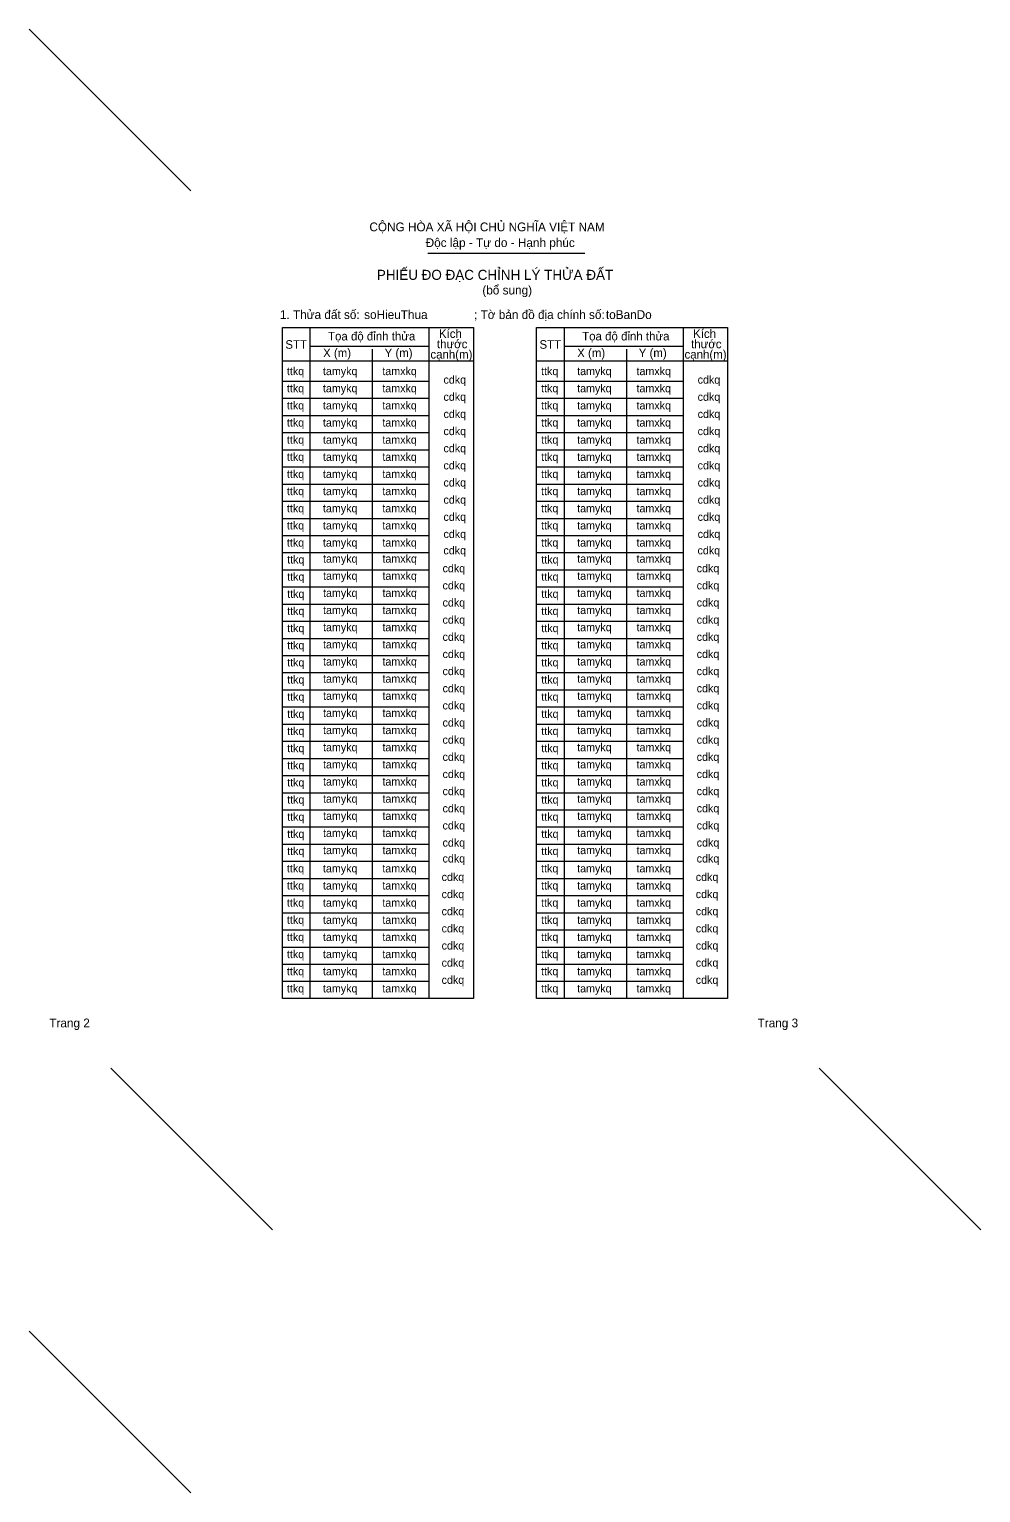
# Model space of a CAD drawing. Extents: x -500393 to -499232, y -1000262 to -999219.
# Drawn here: x -499566 to -499232, y -999731 to -999219 of the extents above; entities that cross this region are included whole.
import ezdxf

# ---------------------------------------------------------------- set-up
doc = ezdxf.new("R2010")
doc.units = 0
for name, color, linetype in [('Level 56', 7, 'Continuous'), ('Level 60', 7, 'Continuous'), ('Level 63', 7, 'Continuous')]:
    doc.layers.add(name, color=color, linetype=linetype)

msp = doc.modelspace()

# ---------------------------------------------------------------- linework, layer by layer
at = {"layer": 'Level 60'}
for p, q in [((-499426.07, -999297.5), (-499371.06, -999297.5)), ((-499467.33, -999323.54), (-499467.33, -999558.33)), ((-499425.64, -999323.54), (-499425.64, -999558.33)), ((-499378.35, -999323.54), (-499378.35, -999558.33)), ((-499336.66, -999323.54), (-499336.66, -999558.33)), ((-499467.33, -999330.1), (-499425.64, -999330.1)), ((-499445.51, -999331.16), (-499445.51, -999558.33)), ((-499378.35, -999330.1), (-499336.66, -999330.1)), ((-499356.53, -999331.16), (-499356.53, -999558.33)), ((-499476.98, -999335.26), (-499410.04, -999335.26)), ((-499476.98, -999335.26), (-499422.83, -999335.26)), ((-499388, -999335.26), (-499321.07, -999335.26)), ((-499388, -999335.26), (-499333.85, -999335.26)), ((-499476.98, -999342.33), (-499425.64, -999342.33)), ((-499388, -999342.33), (-499336.66, -999342.33)), ((-499476.98, -999348.33), (-499425.64, -999348.33)), ((-499388, -999348.33), (-499336.66, -999348.33)), ((-499476.98, -999354.33), (-499425.64, -999354.33)), ((-499388, -999354.33), (-499336.66, -999354.33)), ((-499476.98, -999360.33), (-499425.64, -999360.33)), ((-499388, -999360.33), (-499336.66, -999360.33)), ((-499476.98, -999366.33), (-499425.64, -999366.33)), ((-499388, -999366.33), (-499336.66, -999366.33)), ((-499476.98, -999372.33), (-499425.64, -999372.33)), ((-499388, -999372.33), (-499336.66, -999372.33)), ((-499476.98, -999378.33), (-499425.64, -999378.33)), ((-499388, -999378.33), (-499336.66, -999378.33)), ((-499476.98, -999384.33), (-499425.64, -999384.33)), ((-499388, -999384.33), (-499336.66, -999384.33)), ((-499476.98, -999390.33), (-499425.64, -999390.33)), ((-499388, -999390.33), (-499336.66, -999390.33)), ((-499476.98, -999396.33), (-499425.64, -999396.33)), ((-499388, -999396.33), (-499336.66, -999396.33)), ((-499476.98, -999402.33), (-499425.64, -999402.33)), ((-499388, -999402.33), (-499336.66, -999402.33)), ((-499476.98, -999408.33), (-499425.64, -999408.33)), ((-499388, -999408.33), (-499336.66, -999408.33)), ((-499476.98, -999414.33), (-499425.64, -999414.33)), ((-499388, -999414.33), (-499336.66, -999414.33)), ((-499476.98, -999420.33), (-499425.64, -999420.33)), ((-499388, -999420.33), (-499336.66, -999420.33)), ((-499476.98, -999426.33), (-499425.64, -999426.33)), ((-499388, -999426.33), (-499336.66, -999426.33)), ((-499476.98, -999432.33), (-499425.64, -999432.33)), ((-499388, -999432.33), (-499336.66, -999432.33)), ((-499476.98, -999438.33), (-499425.64, -999438.33)), ((-499476.98, -999438.33), (-499425.64, -999438.33)), ((-499388, -999438.33), (-499336.66, -999438.33)), ((-499388, -999438.33), (-499336.66, -999438.33)), ((-499476.98, -999444.33), (-499425.64, -999444.33)), ((-499388, -999444.33), (-499336.66, -999444.33)), ((-499476.98, -999450.33), (-499425.64, -999450.33)), ((-499388, -999450.33), (-499336.66, -999450.33)), ((-499476.98, -999456.33), (-499425.64, -999456.33)), ((-499388, -999456.33), (-499336.66, -999456.33)), ((-499476.98, -999462.33), (-499425.64, -999462.33)), ((-499388, -999462.33), (-499336.66, -999462.33)), ((-499476.98, -999468.33), (-499425.64, -999468.33)), ((-499388, -999468.33), (-499336.66, -999468.33)), ((-499476.98, -999474.33), (-499425.64, -999474.33)), ((-499388, -999474.33), (-499336.66, -999474.33)), ((-499476.98, -999480.33), (-499425.64, -999480.33)), ((-499388, -999480.33), (-499336.66, -999480.33)), ((-499476.98, -999486.33), (-499425.64, -999486.33)), ((-499388, -999486.33), (-499336.66, -999486.33)), ((-499476.98, -999492.33), (-499425.64, -999492.33)), ((-499388, -999492.33), (-499336.66, -999492.33)), ((-499476.98, -999498.33), (-499425.64, -999498.33)), ((-499388, -999498.33), (-499336.66, -999498.33)), ((-499476.98, -999504.33), (-499425.64, -999504.33)), ((-499388, -999504.33), (-499336.66, -999504.33)), ((-499476.98, -999510.33), (-499425.64, -999510.33)), ((-499388, -999510.33), (-499336.66, -999510.33)), ((-499476.98, -999516.33), (-499425.64, -999516.33)), ((-499388, -999516.33), (-499336.66, -999516.33)), ((-499476.98, -999522.33), (-499425.64, -999522.33)), ((-499388, -999522.33), (-499336.66, -999522.33)), ((-499476.98, -999528.33), (-499425.64, -999528.33)), ((-499388, -999528.33), (-499336.66, -999528.33)), ((-499476.98, -999534.33), (-499425.64, -999534.33)), ((-499388, -999534.33), (-499336.66, -999534.33)), ((-499476.98, -999540.33), (-499425.64, -999540.33)), ((-499388, -999540.33), (-499336.66, -999540.33)), ((-499476.98, -999546.33), (-499425.64, -999546.33)), ((-499388, -999546.33), (-499336.66, -999546.33)), ((-499476.98, -999552.33), (-499425.64, -999552.33)), ((-499388, -999552.33), (-499336.66, -999552.33))]:
    msp.add_line(p, q, dxfattribs=at)
for points in [[(-499476.98, -999323.54), (-499410.04, -999323.54), (-499410.04, -999558.33), (-499476.98, -999558.33)], [(-499388, -999323.54), (-499321.07, -999323.54), (-499321.07, -999558.33), (-499388, -999558.33)]]:
    msp.add_lwpolyline(points, close=True, dxfattribs=at)
at = {"layer": 'Level 63'}
for p, q in [((-499509.02, -999275.77), (-499565.59, -999219.2)), ((-499480.44, -999639.34), (-499537.01, -999582.77)), ((-499232.45, -999639.34), (-499289.02, -999582.77)), ((-499509.02, -999731.28), (-499565.59, -999674.71))]:
    msp.add_line(p, q, dxfattribs=at)

# ---------------------------------------------------------------- texts
at = {"layer": 'Level 56'}
for s, height, p in [('soHieuThua', 3.08, (-499448.34, -999320.58)), ('toBanDo', 3.08, (-499363.69, -999320.58)), ('toBanDo', 3.08, (-499363.68, -999320.58)), ('ttkq', 2.8, (-499475.37, -999340.22)), ('tamykq', 2.8, (-499462.75, -999340.22)), ('tamxkq', 2.8, (-499441.96, -999340.22)), ('ttkq', 2.8, (-499386.39, -999340.22)), ('tamykq', 2.8, (-499373.77, -999340.22)), ('tamxkq', 2.8, (-499352.98, -999340.22)), ('ttkq', 2.8, (-499475.37, -999346.22)), ('tamykq', 2.8, (-499462.75, -999346.22)), ('tamxkq', 2.8, (-499441.96, -999346.22)), ('cdkq', 2.8, (-499420.55, -999343.21)), ('ttkq', 2.8, (-499386.39, -999346.22)), ('tamykq', 2.8, (-499373.77, -999346.22)), ('tamxkq', 2.8, (-499352.98, -999346.22)), ('cdkq', 2.8, (-499331.57, -999343.21)), ('ttkq', 2.8, (-499475.37, -999352.22)), ('tamykq', 2.8, (-499462.75, -999352.22)), ('tamxkq', 2.8, (-499441.96, -999352.22)), ('cdkq', 2.8, (-499420.55, -999349.21)), ('ttkq', 2.8, (-499386.39, -999352.22)), ('tamykq', 2.8, (-499373.77, -999352.22)), ('tamxkq', 2.8, (-499352.98, -999352.22)), ('cdkq', 2.8, (-499331.57, -999349.21)), ('cdkq', 2.8, (-499420.55, -999355.21)), ('cdkq', 2.8, (-499331.57, -999355.21)), ('ttkq', 2.8, (-499475.37, -999358.22)), ('tamykq', 2.8, (-499462.75, -999358.22)), ('tamxkq', 2.8, (-499441.96, -999358.22)), ('cdkq', 2.8, (-499420.55, -999361.21)), ('ttkq', 2.8, (-499386.39, -999358.22)), ('tamykq', 2.8, (-499373.77, -999358.22)), ('tamxkq', 2.8, (-499352.98, -999358.22)), ('cdkq', 2.8, (-499331.57, -999361.21)), ('ttkq', 2.8, (-499475.37, -999364.22)), ('tamykq', 2.8, (-499462.75, -999364.22)), ('tamxkq', 2.8, (-499441.96, -999364.22)), ('cdkq', 2.8, (-499420.55, -999367.21)), ('ttkq', 2.8, (-499386.39, -999364.22)), ('tamykq', 2.8, (-499373.77, -999364.22)), ('tamxkq', 2.8, (-499352.98, -999364.22)), ('cdkq', 2.8, (-499331.57, -999367.21)), ('ttkq', 2.8, (-499475.37, -999370.22)), ('tamykq', 2.8, (-499462.75, -999370.22)), ('tamxkq', 2.8, (-499441.96, -999370.22)), ('ttkq', 2.8, (-499386.39, -999370.22)), ('tamykq', 2.8, (-499373.77, -999370.22)), ('tamxkq', 2.8, (-499352.98, -999370.22)), ('ttkq', 2.8, (-499475.37, -999376.22)), ('tamykq', 2.8, (-499462.75, -999376.22)), ('tamxkq', 2.8, (-499441.96, -999376.22)), ('cdkq', 2.8, (-499420.55, -999373.21)), ('ttkq', 2.8, (-499386.39, -999376.22)), ('tamykq', 2.8, (-499373.77, -999376.22)), ('tamxkq', 2.8, (-499352.98, -999376.22)), ('cdkq', 2.8, (-499331.57, -999373.21)), ('ttkq', 2.8, (-499475.37, -999382.22)), ('tamykq', 2.8, (-499462.75, -999382.22)), ('tamxkq', 2.8, (-499441.96, -999382.22)), ('cdkq', 2.8, (-499420.55, -999379.21)), ('ttkq', 2.8, (-499386.39, -999382.22)), ('tamykq', 2.8, (-499373.77, -999382.22)), ('tamxkq', 2.8, (-499352.98, -999382.22)), ('cdkq', 2.8, (-499331.57, -999379.21)), ('cdkq', 2.8, (-499420.55, -999385.21)), ('cdkq', 2.8, (-499331.57, -999385.21)), ('ttkq', 2.8, (-499475.37, -999388.22)), ('tamykq', 2.8, (-499462.75, -999388.22)), ('tamxkq', 2.8, (-499441.96, -999388.22)), ('cdkq', 2.8, (-499420.55, -999391.21)), ('ttkq', 2.8, (-499386.39, -999388.22)), ('tamykq', 2.8, (-499373.77, -999388.22)), ('tamxkq', 2.8, (-499352.98, -999388.22)), ('cdkq', 2.8, (-499331.57, -999391.21)), ('ttkq', 2.8, (-499475.37, -999394.22)), ('tamykq', 2.8, (-499462.75, -999394.22)), ('tamxkq', 2.8, (-499441.96, -999394.22)), ('cdkq', 2.8, (-499420.55, -999397.21)), ('ttkq', 2.8, (-499386.39, -999394.22)), ('tamykq', 2.8, (-499373.77, -999394.22)), ('tamxkq', 2.8, (-499352.98, -999394.22)), ('cdkq', 2.8, (-499331.57, -999397.21)), ('ttkq', 2.8, (-499475.37, -999400.22)), ('tamykq', 2.8, (-499462.75, -999400.22)), ('tamxkq', 2.8, (-499441.96, -999400.22)), ('cdkq', 2.8, (-499420.57, -999402.94)), ('ttkq', 2.8, (-499386.39, -999400.22)), ('tamykq', 2.8, (-499373.77, -999400.22)), ('tamxkq', 2.8, (-499352.98, -999400.22)), ('cdkq', 2.8, (-499331.6, -999402.94)), ('ttkq', 2.8, (-499475.29, -999406.15)), ('tamykq', 2.8, (-499462.73, -999405.83)), ('tamxkq', 2.8, (-499441.94, -999405.83)), ('ttkq', 2.8, (-499386.31, -999406.15)), ('tamykq', 2.8, (-499373.75, -999405.83)), ('tamxkq', 2.8, (-499352.96, -999405.83)), ('ttkq', 2.8, (-499475.29, -999412.15)), ('tamykq', 2.8, (-499462.73, -999411.83)), ('tamxkq', 2.8, (-499441.94, -999411.83)), ('cdkq', 2.8, (-499420.88, -999409.2)), ('ttkq', 2.8, (-499386.31, -999412.15)), ('tamykq', 2.8, (-499373.75, -999411.83)), ('tamxkq', 2.8, (-499352.96, -999411.83)), ('cdkq', 2.8, (-499331.91, -999409.2)), ('ttkq', 2.8, (-499475.29, -999418.15)), ('tamykq', 2.8, (-499462.73, -999417.83)), ('tamxkq', 2.8, (-499441.94, -999417.83)), ('cdkq', 2.8, (-499420.88, -999415.2)), ('ttkq', 2.8, (-499386.31, -999418.15)), ('tamykq', 2.8, (-499373.75, -999417.83)), ('tamxkq', 2.8, (-499352.96, -999417.83)), ('cdkq', 2.8, (-499331.91, -999415.2)), ('tamykq', 2.8, (-499462.73, -999423.83)), ('tamxkq', 2.8, (-499441.94, -999423.83)), ('cdkq', 2.8, (-499420.88, -999421.2)), ('tamykq', 2.8, (-499373.75, -999423.83)), ('tamxkq', 2.8, (-499352.96, -999423.83)), ('cdkq', 2.8, (-499331.91, -999421.2)), ('ttkq', 2.8, (-499475.29, -999424.15)), ('cdkq', 2.8, (-499420.88, -999427.2)), ('ttkq', 2.8, (-499386.31, -999424.15)), ('cdkq', 2.8, (-499331.91, -999427.2)), ('ttkq', 2.8, (-499475.29, -999430.15)), ('tamykq', 2.8, (-499462.73, -999429.83)), ('tamxkq', 2.8, (-499441.94, -999429.83)), ('cdkq', 2.8, (-499420.88, -999433.2)), ('ttkq', 2.8, (-499386.31, -999430.15)), ('tamykq', 2.8, (-499373.75, -999429.83)), ('tamxkq', 2.8, (-499352.96, -999429.83)), ('cdkq', 2.8, (-499331.91, -999433.2)), ('ttkq', 2.8, (-499475.29, -999436.15)), ('tamykq', 2.8, (-499462.73, -999435.83)), ('tamxkq', 2.8, (-499441.94, -999435.83)), ('cdkq', 2.8, (-499420.88, -999439.2)), ('ttkq', 2.8, (-499386.31, -999436.15)), ('tamykq', 2.8, (-499373.75, -999435.83)), ('tamxkq', 2.8, (-499352.96, -999435.83)), ('cdkq', 2.8, (-499331.91, -999439.2)), ('ttkq', 2.8, (-499475.29, -999442.15)), ('tamykq', 2.8, (-499462.73, -999441.83)), ('tamxkq', 2.8, (-499441.94, -999441.83)), ('ttkq', 2.8, (-499386.31, -999442.15)), ('tamykq', 2.8, (-499373.75, -999441.83)), ('tamxkq', 2.8, (-499352.96, -999441.83)), ('ttkq', 2.8, (-499475.29, -999448.15)), ('tamykq', 2.8, (-499462.73, -999447.83)), ('tamxkq', 2.8, (-499441.94, -999447.83)), ('cdkq', 2.8, (-499420.88, -999445.2)), ('ttkq', 2.8, (-499386.31, -999448.15)), ('tamykq', 2.8, (-499373.75, -999447.83)), ('tamxkq', 2.8, (-499352.96, -999447.83)), ('cdkq', 2.8, (-499331.91, -999445.2)), ('ttkq', 2.8, (-499475.29, -999454.15)), ('tamykq', 2.8, (-499462.73, -999453.83)), ('tamxkq', 2.8, (-499441.94, -999453.83)), ('cdkq', 2.8, (-499420.88, -999451.2)), ('ttkq', 2.8, (-499386.31, -999454.15)), ('tamykq', 2.8, (-499373.75, -999453.83)), ('tamxkq', 2.8, (-499352.96, -999453.83)), ('cdkq', 2.8, (-499331.91, -999451.2)), ('cdkq', 2.8, (-499420.88, -999457.2)), ('cdkq', 2.8, (-499331.91, -999457.2)), ('ttkq', 2.8, (-499475.29, -999460.15)), ('tamykq', 2.8, (-499462.73, -999459.83)), ('tamxkq', 2.8, (-499441.94, -999459.83)), ('cdkq', 2.8, (-499420.88, -999463.2)), ('ttkq', 2.8, (-499386.31, -999460.15)), ('tamykq', 2.8, (-499373.75, -999459.83)), ('tamxkq', 2.8, (-499352.96, -999459.83)), ('cdkq', 2.8, (-499331.91, -999463.2)), ('ttkq', 2.8, (-499475.29, -999466.15)), ('tamykq', 2.8, (-499462.73, -999465.83)), ('tamxkq', 2.8, (-499441.94, -999465.83)), ('cdkq', 2.8, (-499420.88, -999469.2)), ('ttkq', 2.8, (-499386.31, -999466.15)), ('tamykq', 2.8, (-499373.75, -999465.83)), ('tamxkq', 2.8, (-499352.96, -999465.83)), ('cdkq', 2.8, (-499331.91, -999469.2)), ('ttkq', 2.8, (-499475.29, -999472.15)), ('tamykq', 2.8, (-499462.73, -999471.83)), ('tamxkq', 2.8, (-499441.94, -999471.83)), ('ttkq', 2.8, (-499386.31, -999472.15)), ('tamykq', 2.8, (-499373.75, -999471.83)), ('tamxkq', 2.8, (-499352.96, -999471.83)), ('ttkq', 2.8, (-499475.29, -999478.15)), ('tamykq', 2.8, (-499462.73, -999477.83)), ('tamxkq', 2.8, (-499441.94, -999477.83)), ('cdkq', 2.8, (-499420.88, -999475.2)), ('ttkq', 2.8, (-499386.31, -999478.15)), ('tamykq', 2.8, (-499373.75, -999477.83)), ('tamxkq', 2.8, (-499352.96, -999477.83)), ('cdkq', 2.8, (-499331.91, -999475.2)), ('ttkq', 2.8, (-499475.29, -999484.15)), ('tamykq', 2.8, (-499462.73, -999483.83)), ('tamxkq', 2.8, (-499441.94, -999483.83)), ('cdkq', 2.8, (-499420.88, -999481.2)), ('ttkq', 2.8, (-499386.31, -999484.15)), ('tamykq', 2.8, (-499373.75, -999483.83)), ('tamxkq', 2.8, (-499352.96, -999483.83)), ('cdkq', 2.8, (-499331.91, -999481.2)), ('ttkq', 2.8, (-499475.29, -999490.15)), ('tamykq', 2.8, (-499462.73, -999489.83)), ('tamxkq', 2.8, (-499441.94, -999489.83)), ('cdkq', 2.8, (-499420.88, -999487.2)), ('ttkq', 2.8, (-499386.31, -999490.15)), ('tamykq', 2.8, (-499373.75, -999489.83)), ('tamxkq', 2.8, (-499352.96, -999489.83)), ('cdkq', 2.8, (-499331.91, -999487.2)), ('cdkq', 2.8, (-499420.88, -999493.2)), ('cdkq', 2.8, (-499331.91, -999493.2)), ('ttkq', 2.8, (-499475.29, -999496.15)), ('tamykq', 2.8, (-499462.73, -999495.83)), ('tamxkq', 2.8, (-499441.94, -999495.83)), ('cdkq', 2.8, (-499420.88, -999499.2)), ('ttkq', 2.8, (-499386.31, -999496.15)), ('tamykq', 2.8, (-499373.75, -999495.83)), ('tamxkq', 2.8, (-499352.96, -999495.83)), ('cdkq', 2.8, (-499331.91, -999499.2)), ('ttkq', 2.8, (-499475.29, -999502.15)), ('tamykq', 2.8, (-499462.73, -999501.83)), ('tamxkq', 2.8, (-499441.94, -999501.83)), ('cdkq', 2.8, (-499420.88, -999505.2)), ('ttkq', 2.8, (-499386.31, -999502.15)), ('tamykq', 2.8, (-499373.75, -999501.83)), ('tamxkq', 2.8, (-499352.96, -999501.83)), ('cdkq', 2.8, (-499331.91, -999505.2)), ('ttkq', 2.8, (-499475.29, -999508.15)), ('tamykq', 2.8, (-499462.73, -999507.83)), ('tamxkq', 2.8, (-499441.94, -999507.83)), ('cdkq', 2.8, (-499420.88, -999510.76)), ('ttkq', 2.8, (-499386.31, -999508.15)), ('tamykq', 2.8, (-499373.75, -999507.83)), ('tamxkq', 2.8, (-499352.96, -999507.83)), ('cdkq', 2.8, (-499331.91, -999510.76)), ('ttkq', 2.8, (-499475.37, -999514.22)), ('tamykq', 2.8, (-499462.75, -999514.22)), ('tamxkq', 2.8, (-499441.96, -999514.22)), ('ttkq', 2.8, (-499386.39, -999514.22)), ('tamykq', 2.8, (-499373.77, -999514.22)), ('tamxkq', 2.8, (-499352.98, -999514.22)), ('ttkq', 2.8, (-499475.37, -999520.22)), ('tamykq', 2.8, (-499462.75, -999520.22)), ('tamxkq', 2.8, (-499441.96, -999520.22)), ('cdkq', 2.8, (-499421.21, -999517.22)), ('ttkq', 2.8, (-499386.39, -999520.22)), ('tamykq', 2.8, (-499373.77, -999520.22)), ('tamxkq', 2.8, (-499352.98, -999520.22)), ('cdkq', 2.8, (-499332.23, -999517.22)), ('ttkq', 2.8, (-499475.37, -999526.22)), ('tamykq', 2.8, (-499462.75, -999526.22)), ('tamxkq', 2.8, (-499441.96, -999526.22)), ('cdkq', 2.8, (-499421.21, -999523.22)), ('ttkq', 2.8, (-499386.39, -999526.22)), ('tamykq', 2.8, (-499373.77, -999526.22)), ('tamxkq', 2.8, (-499352.98, -999526.22)), ('cdkq', 2.8, (-499332.23, -999523.22)), ('cdkq', 2.8, (-499421.21, -999529.22)), ('cdkq', 2.8, (-499332.23, -999529.22)), ('ttkq', 2.8, (-499475.37, -999532.22)), ('tamykq', 2.8, (-499462.75, -999532.22)), ('tamxkq', 2.8, (-499441.96, -999532.22)), ('cdkq', 2.8, (-499421.21, -999535.22)), ('ttkq', 2.8, (-499386.39, -999532.22)), ('tamykq', 2.8, (-499373.77, -999532.22)), ('tamxkq', 2.8, (-499352.98, -999532.22)), ('cdkq', 2.8, (-499332.23, -999535.22)), ('ttkq', 2.8, (-499475.37, -999538.22)), ('tamykq', 2.8, (-499462.75, -999538.22)), ('tamxkq', 2.8, (-499441.96, -999538.22)), ('cdkq', 2.8, (-499421.21, -999541.22)), ('ttkq', 2.8, (-499386.39, -999538.22)), ('tamykq', 2.8, (-499373.77, -999538.22)), ('tamxkq', 2.8, (-499352.98, -999538.22)), ('cdkq', 2.8, (-499332.23, -999541.22)), ('ttkq', 2.8, (-499475.37, -999544.22)), ('tamykq', 2.8, (-499462.75, -999544.22)), ('tamxkq', 2.8, (-499441.96, -999544.22)), ('ttkq', 2.8, (-499386.39, -999544.22)), ('tamykq', 2.8, (-499373.77, -999544.22)), ('tamxkq', 2.8, (-499352.98, -999544.22)), ('ttkq', 2.8, (-499475.37, -999550.22)), ('tamykq', 2.8, (-499462.75, -999550.22)), ('tamxkq', 2.8, (-499441.96, -999550.22)), ('cdkq', 2.8, (-499421.21, -999547.22)), ('ttkq', 2.8, (-499386.39, -999550.22)), ('tamykq', 2.8, (-499373.77, -999550.22)), ('tamxkq', 2.8, (-499352.98, -999550.22)), ('cdkq', 2.8, (-499332.23, -999547.22)), ('ttkq', 2.8, (-499475.37, -999556.22)), ('tamykq', 2.8, (-499462.75, -999556.22)), ('tamxkq', 2.8, (-499441.96, -999556.22)), ('cdkq', 2.8, (-499421.21, -999553.22)), ('ttkq', 2.8, (-499386.39, -999556.22)), ('tamykq', 2.8, (-499373.77, -999556.22)), ('tamxkq', 2.8, (-499352.98, -999556.22)), ('cdkq', 2.8, (-499332.23, -999553.22))]:
    msp.add_text(s, height=height, dxfattribs=at).set_placement(p)
at = {"layer": 'Level 60'}
for s, height, p in [('CỘNG HÒA XÃ HỘI CHỦ NGHĨA VIỆT NAM', 3.0798, (-499446.49, -999289.9)), ('Độc lập - Tự do - Hạnh phúc', 3.0798, (-499426.79, -999295.4)), ('PHIẾU ĐO ĐẠC CHỈNH LÝ THỬA ĐẤT ', 3.5202, (-499443.89, -999306.89)), ('(bổ sung)', 3.08, (-499406.95, -999312)), ('1. Thửa đất số:                                   ; Tờ bản đồ địa chính số:  ', 3.0798, (-499477.84, -999320.58)), ('STT', 3, (-499475.93, -999330.99)), ('Tọa độ đỉnh thửa', 3, (-499460.98, -999328.08)), ('thước', 3, (-499422.85, -999330.82)), ('Kích ', 3, (-499422.14, -999327.21)), ('STT', 3, (-499386.95, -999330.99)), ('Tọa độ đỉnh thửa', 3, (-499372, -999328.08)), ('thước', 3, (-499333.87, -999330.82)), ('Kích ', 3, (-499333.16, -999327.21)), ('X (m)', 3, (-499462.72, -999333.93)), ('Y (m)', 3, (-499441.18, -999333.93)), ('cạnh(m)', 3, (-499425.14, -999334.44)), ('X (m)', 3, (-499373.75, -999333.93)), ('Y (m)', 3, (-499352.2, -999333.93)), ('cạnh(m)', 3, (-499336.16, -999334.44)), ('Trang 2', 3.08, (-499558.58, -999568.45)), ('Trang 3', 3.08, (-499310.59, -999568.45))]:
    msp.add_text(s, height=height, dxfattribs=at).set_placement(p)

doc.saveas('drawing.dxf')
